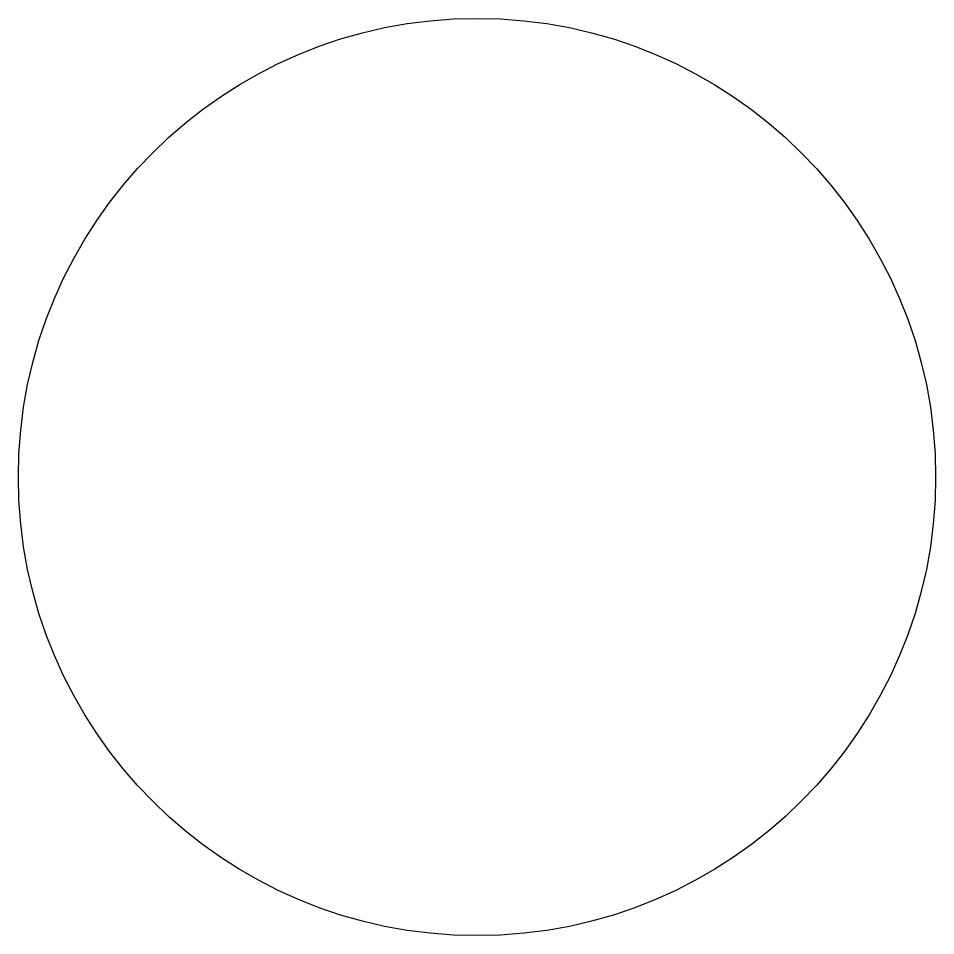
# Model space of a CAD drawing. Header units: millimetres. Extents: x -99 to 101, y -98 to 102.
import ezdxf

# ---------------------------------------------------------------- set-up
doc = ezdxf.new("R2010")
doc.units = ezdxf.units.MM
doc.layers.get('0').update_dxf_attribs({"linetype": 'CONTINUOUS', "lineweight": 25, "true_color": 0x000000})

msp = doc.modelspace()

# ---------------------------------------------------------------- linework, layer by layer
msp.add_circle((1, 2, 3), 100)

doc.saveas('drawing.dxf')
